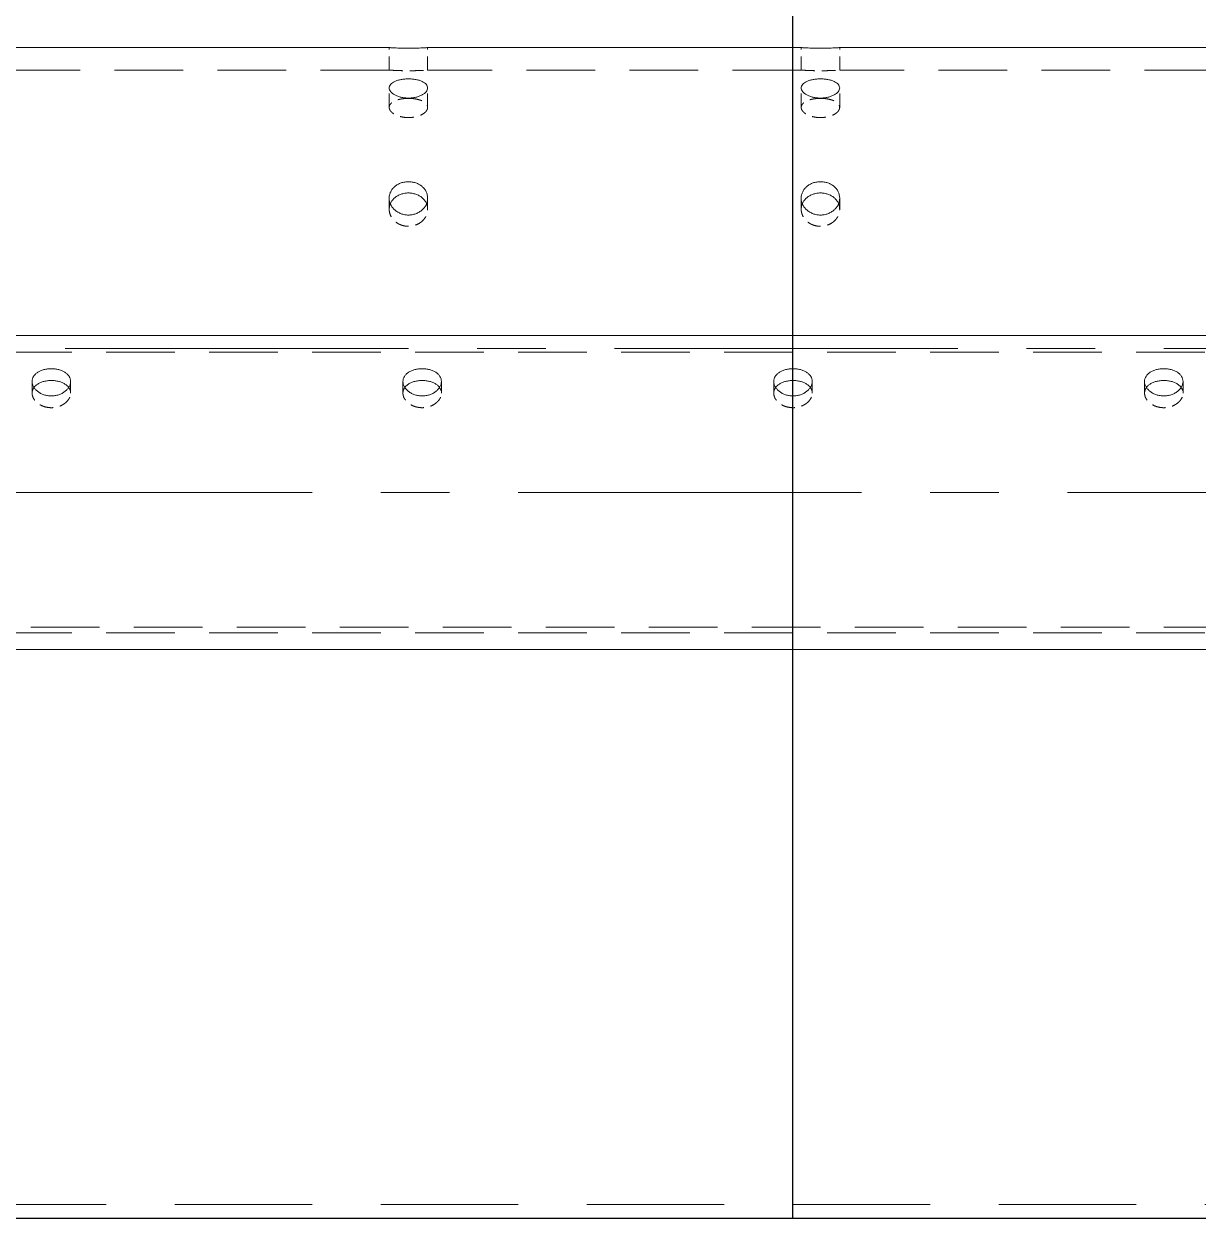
# Model space of a CAD drawing. Header units: millimetres. Extents: x -46397 to 283259, y -8690 to 23983.
# Drawn here: x 120501.6 to 120929.1, y 2978.6 to 3413.3 of the extents above; entities that cross this region are included whole.
import ezdxf

# ---------------------------------------------------------------- set-up
doc = ezdxf.new("R2010")
doc.units = ezdxf.units.MM
for name, pattern in [('CENTER', [2, 1.25, -0.25, 0.25, -0.25]), ('HIDDEN', [0.375, 0.25, -0.125]), ('HIDDENX2', [0.75, 0.5, -0.25])]:
    doc.linetypes.add(name, pattern=pattern)
for name, color, linetype, lineweight in [('CHUAN NET KHUAT', 4, 'HIDDEN', 0), ('DUONGCHINH', 7, 'Continuous', 25), ('DUONGTAM', 1, 'CENTER', 0), ('Standard', 7, 'Continuous', 0)]:
    doc.layers.add(name, color=color, linetype=linetype, lineweight=lineweight)
doc.layers.add('flashshoot', color=7, linetype='Continuous')

# ---------------------------------------------------------------- blocks, each defined once
blk = doc.blocks.new('A$C49aca623')
at = {"color": 2, "linetype": 'Continuous', "lineweight": 0, "ltscale": 10, "extrusion": (2.28848e-17, 1, 0)}
for p, q in [((-1647, -563.9), (-1783, -563.9)), ((-1497, -563.9), (-1633, -563.9)), ((-1347, -563.9), (-1483, -563.9)), ((1960, -783), (-2832, -783))]:
    blk.add_line(p, q, dxfattribs=at)
at = {"color": 1, "linetype": 'HIDDENX2', "lineweight": 0, "ltscale": 10, "extrusion": (2.28848e-17, 1, 0)}
for p, q in [((-1647, -572.08), (-1647, -563.9)), ((-1633, -572.08), (-1633, -563.9)), ((-1497, -572.08), (-1497, -563.9)), ((-1483, -572.08), (-1483, -563.9)), ((-1647, -585.66), (-1647, -578.58)), ((-1633, -585.66), (-1633, -578.58)), ((-1497, -585.66), (-1497, -578.58)), ((-1483, -585.66), (-1483, -578.58)), ((-1647, -622.77), (-1647, -618.68)), ((-1633, -622.77), (-1633, -618.68)), ((-1497, -622.77), (-1497, -618.68)), ((-1483, -622.77), (-1483, -618.68))]:
    blk.add_line(p, q, dxfattribs=at)
at = {"color": 1, "linetype": 'HIDDENX2', "lineweight": 0, "ltscale": 50, "extrusion": (2.28848e-17, 1, 0)}
for p, q in [((-1647, -572.08), (-1783, -572.08)), ((-1497, -572.08), (-1633, -572.08)), ((-1347, -572.08), (-1483, -572.08)), ((1960, -774.82), (-2832, -774.82))]:
    blk.add_line(p, q, dxfattribs=at)
at = {"color": 2, "linetype": 'Continuous', "lineweight": 0, "ltscale": 10}
for points, knots in [([(-1633, -563.9), (-1633, -563.9), (-1633.04, -563.9), (-1633.22, -563.91), (-1633.35, -563.92), (-1633.71, -563.94), (-1633.93, -563.96), (-1634.45, -563.98), (-1634.74, -564), (-1635.36, -564.03), (-1635.71, -564.04), (-1636.48, -564.07), (-1636.89, -564.08), (-1637.75, -564.1), (-1638.2, -564.11), (-1639.11, -564.12), (-1639.56, -564.12), (-1640.44, -564.12), (-1640.89, -564.12), (-1641.8, -564.11), (-1642.25, -564.1), (-1643.11, -564.08), (-1643.52, -564.07), (-1644.29, -564.04), (-1644.64, -564.03), (-1645.26, -564), (-1645.55, -563.98), (-1646.07, -563.96), (-1646.29, -563.94), (-1646.65, -563.92), (-1646.78, -563.91), (-1646.96, -563.9), (-1647, -563.9), (-1647, -563.9)], [10.550311, 10.550311, 10.550311, 10.550311, 11.869099, 11.869099, 13.187888, 13.187888, 14.506676, 14.506676, 15.825465, 15.825465, 17.144254, 17.144254, 18.463043, 18.463043, 19.781833, 19.781833, 21.100622, 21.100622, 22.419411, 22.419411, 23.7382, 23.7382, 25.05699, 25.05699, 26.375779, 26.375779, 27.694567, 27.694567, 29.013356, 29.013356, 30.332144, 30.332144, 31.650933, 31.650933, 31.650933, 31.650933]), ([(-1483, -563.9), (-1483, -563.9), (-1483.04, -563.9), (-1483.22, -563.91), (-1483.35, -563.92), (-1483.71, -563.94), (-1483.93, -563.96), (-1484.45, -563.98), (-1484.74, -564), (-1485.36, -564.03), (-1485.71, -564.04), (-1486.48, -564.07), (-1486.89, -564.08), (-1487.75, -564.1), (-1488.2, -564.11), (-1489.11, -564.12), (-1489.56, -564.12), (-1490.44, -564.12), (-1490.89, -564.12), (-1491.8, -564.11), (-1492.25, -564.1), (-1493.11, -564.08), (-1493.52, -564.07), (-1494.29, -564.04), (-1494.64, -564.03), (-1495.26, -564), (-1495.55, -563.98), (-1496.07, -563.96), (-1496.29, -563.94), (-1496.65, -563.92), (-1496.78, -563.91), (-1496.96, -563.9), (-1497, -563.9), (-1497, -563.9)], [10.550311, 10.550311, 10.550311, 10.550311, 11.869099, 11.869099, 13.187888, 13.187888, 14.506676, 14.506676, 15.825465, 15.825465, 17.144254, 17.144254, 18.463043, 18.463043, 19.781833, 19.781833, 21.100622, 21.100622, 22.419411, 22.419411, 23.7382, 23.7382, 25.05699, 25.05699, 26.375779, 26.375779, 27.694567, 27.694567, 29.013356, 29.013356, 30.332144, 30.332144, 31.650933, 31.650933, 31.650933, 31.650933]), ([(-1640, -575.27), (-1639.56, -575.27), (-1639.11, -575.29), (-1638.2, -575.37), (-1637.75, -575.43), (-1636.89, -575.59), (-1636.48, -575.69), (-1635.71, -575.92), (-1635.36, -576.06), (-1634.74, -576.34), (-1634.45, -576.51), (-1633.93, -576.86), (-1633.71, -577.06), (-1633.35, -577.47), (-1633.22, -577.69), (-1633.04, -578.13), (-1633, -578.36), (-1633, -578.8), (-1633.04, -579.03), (-1633.22, -579.49), (-1633.35, -579.72), (-1633.71, -580.17), (-1633.93, -580.39), (-1634.45, -580.79), (-1634.74, -580.98), (-1635.36, -581.32), (-1635.71, -581.47), (-1636.48, -581.76), (-1636.89, -581.88), (-1637.75, -582.07), (-1638.2, -582.15), (-1639.11, -582.25), (-1639.56, -582.27), (-1640.44, -582.27), (-1640.89, -582.25), (-1641.8, -582.15), (-1642.25, -582.07), (-1643.11, -581.88), (-1643.52, -581.76), (-1644.29, -581.47), (-1644.64, -581.32), (-1645.26, -580.98), (-1645.55, -580.79), (-1646.07, -580.39), (-1646.29, -580.17), (-1646.65, -579.72), (-1646.78, -579.49), (-1646.96, -579.03), (-1647, -578.8), (-1647, -578.36), (-1646.96, -578.13), (-1646.78, -577.69), (-1646.65, -577.47), (-1646.29, -577.06), (-1646.07, -576.86), (-1645.55, -576.51), (-1645.26, -576.34), (-1644.64, -576.06), (-1644.29, -575.92), (-1643.52, -575.69), (-1643.11, -575.59), (-1642.25, -575.43), (-1641.8, -575.37), (-1640.89, -575.29), (-1640.44, -575.27), (-1640, -575.27)], [0, 0, 0, 0, 1.318789, 1.318789, 2.637578, 2.637578, 3.956368, 3.956368, 5.275157, 5.275157, 6.593945, 6.593945, 7.912734, 7.912734, 9.231522, 9.231522, 10.550311, 10.550311, 11.869099, 11.869099, 13.187888, 13.187888, 14.506676, 14.506676, 15.825465, 15.825465, 17.144254, 17.144254, 18.463043, 18.463043, 19.781833, 19.781833, 21.100622, 21.100622, 22.419411, 22.419411, 23.7382, 23.7382, 25.05699, 25.05699, 26.375779, 26.375779, 27.694567, 27.694567, 29.013356, 29.013356, 30.332144, 30.332144, 31.650933, 31.650933, 32.969721, 32.969721, 34.28851, 34.28851, 35.607298, 35.607298, 36.926087, 36.926087, 38.244876, 38.244876, 39.563665, 39.563665, 40.882454, 40.882454, 42.201244, 42.201244, 42.201244, 42.201244]), ([(-1490, -575.27), (-1489.56, -575.27), (-1489.11, -575.29), (-1488.2, -575.37), (-1487.75, -575.43), (-1486.89, -575.59), (-1486.48, -575.69), (-1485.71, -575.92), (-1485.36, -576.06), (-1484.74, -576.34), (-1484.45, -576.51), (-1483.93, -576.86), (-1483.71, -577.06), (-1483.35, -577.47), (-1483.22, -577.69), (-1483.04, -578.13), (-1483, -578.36), (-1483, -578.8), (-1483.04, -579.03), (-1483.22, -579.49), (-1483.35, -579.72), (-1483.71, -580.17), (-1483.93, -580.39), (-1484.45, -580.79), (-1484.74, -580.98), (-1485.36, -581.32), (-1485.71, -581.47), (-1486.48, -581.76), (-1486.89, -581.88), (-1487.75, -582.07), (-1488.2, -582.15), (-1489.11, -582.25), (-1489.56, -582.27), (-1490.44, -582.27), (-1490.89, -582.25), (-1491.8, -582.15), (-1492.25, -582.07), (-1493.11, -581.88), (-1493.52, -581.76), (-1494.29, -581.47), (-1494.64, -581.32), (-1495.26, -580.98), (-1495.55, -580.79), (-1496.07, -580.39), (-1496.29, -580.17), (-1496.65, -579.72), (-1496.78, -579.49), (-1496.96, -579.03), (-1497, -578.8), (-1497, -578.36), (-1496.96, -578.13), (-1496.78, -577.69), (-1496.65, -577.47), (-1496.29, -577.06), (-1496.07, -576.86), (-1495.55, -576.51), (-1495.26, -576.34), (-1494.64, -576.06), (-1494.29, -575.92), (-1493.52, -575.69), (-1493.11, -575.59), (-1492.25, -575.43), (-1491.8, -575.37), (-1490.89, -575.29), (-1490.44, -575.27), (-1490, -575.27)], [0, 0, 0, 0, 1.318789, 1.318789, 2.637578, 2.637578, 3.956368, 3.956368, 5.275157, 5.275157, 6.593945, 6.593945, 7.912734, 7.912734, 9.231522, 9.231522, 10.550311, 10.550311, 11.869099, 11.869099, 13.187888, 13.187888, 14.506676, 14.506676, 15.825465, 15.825465, 17.144254, 17.144254, 18.463043, 18.463043, 19.781833, 19.781833, 21.100622, 21.100622, 22.419411, 22.419411, 23.7382, 23.7382, 25.05699, 25.05699, 26.375779, 26.375779, 27.694567, 27.694567, 29.013356, 29.013356, 30.332144, 30.332144, 31.650933, 31.650933, 32.969721, 32.969721, 34.28851, 34.28851, 35.607298, 35.607298, 36.926087, 36.926087, 38.244876, 38.244876, 39.563665, 39.563665, 40.882454, 40.882454, 42.201244, 42.201244, 42.201244, 42.201244]), ([(-1640, -612.72), (-1639.56, -612.72), (-1639.11, -612.76), (-1638.2, -612.91), (-1637.75, -613.02), (-1636.89, -613.32), (-1636.48, -613.51), (-1635.71, -613.94), (-1635.36, -614.18), (-1634.74, -614.71), (-1634.45, -615), (-1633.93, -615.65), (-1633.71, -616), (-1633.35, -616.74), (-1633.22, -617.12), (-1633.04, -617.9), (-1633, -618.29), (-1633, -619.06), (-1633.04, -619.45), (-1633.22, -620.24), (-1633.35, -620.63), (-1633.71, -621.39), (-1633.93, -621.75), (-1634.45, -622.43), (-1634.74, -622.74), (-1635.36, -623.29), (-1635.71, -623.55), (-1636.48, -624.01), (-1636.89, -624.21), (-1637.75, -624.53), (-1638.2, -624.65), (-1639.11, -624.81), (-1639.56, -624.85), (-1640.44, -624.85), (-1640.89, -624.81), (-1641.8, -624.65), (-1642.25, -624.53), (-1643.11, -624.21), (-1643.52, -624.01), (-1644.29, -623.55), (-1644.64, -623.29), (-1645.26, -622.74), (-1645.55, -622.43), (-1646.07, -621.75), (-1646.29, -621.39), (-1646.65, -620.63), (-1646.78, -620.24), (-1646.96, -619.45), (-1647, -619.06), (-1647, -618.29), (-1646.96, -617.9), (-1646.78, -617.12), (-1646.65, -616.74), (-1646.29, -616), (-1646.07, -615.65), (-1645.55, -615), (-1645.26, -614.71), (-1644.64, -614.18), (-1644.29, -613.94), (-1643.52, -613.51), (-1643.11, -613.32), (-1642.25, -613.02), (-1641.8, -612.91), (-1640.89, -612.76), (-1640.44, -612.72), (-1640, -612.72)], [0, 0, 0, 0, 1.318789, 1.318789, 2.637578, 2.637578, 3.956368, 3.956368, 5.275157, 5.275157, 6.593945, 6.593945, 7.912734, 7.912734, 9.231522, 9.231522, 10.550311, 10.550311, 11.869099, 11.869099, 13.187888, 13.187888, 14.506676, 14.506676, 15.825465, 15.825465, 17.144254, 17.144254, 18.463043, 18.463043, 19.781833, 19.781833, 21.100622, 21.100622, 22.419411, 22.419411, 23.7382, 23.7382, 25.05699, 25.05699, 26.375779, 26.375779, 27.694567, 27.694567, 29.013356, 29.013356, 30.332144, 30.332144, 31.650933, 31.650933, 32.969721, 32.969721, 34.28851, 34.28851, 35.607298, 35.607298, 36.926087, 36.926087, 38.244876, 38.244876, 39.563665, 39.563665, 40.882454, 40.882454, 42.201244, 42.201244, 42.201244, 42.201244]), ([(-1490, -612.72), (-1489.56, -612.72), (-1489.11, -612.76), (-1488.2, -612.91), (-1487.75, -613.02), (-1486.89, -613.32), (-1486.48, -613.51), (-1485.71, -613.94), (-1485.36, -614.18), (-1484.74, -614.71), (-1484.45, -615), (-1483.93, -615.65), (-1483.71, -616), (-1483.35, -616.74), (-1483.22, -617.12), (-1483.04, -617.9), (-1483, -618.29), (-1483, -619.06), (-1483.04, -619.45), (-1483.22, -620.24), (-1483.35, -620.63), (-1483.71, -621.39), (-1483.93, -621.75), (-1484.45, -622.43), (-1484.74, -622.74), (-1485.36, -623.29), (-1485.71, -623.55), (-1486.48, -624.01), (-1486.89, -624.21), (-1487.75, -624.53), (-1488.2, -624.65), (-1489.11, -624.81), (-1489.56, -624.85), (-1490.44, -624.85), (-1490.89, -624.81), (-1491.8, -624.65), (-1492.25, -624.53), (-1493.11, -624.21), (-1493.52, -624.01), (-1494.29, -623.55), (-1494.64, -623.29), (-1495.26, -622.74), (-1495.55, -622.43), (-1496.07, -621.75), (-1496.29, -621.39), (-1496.65, -620.63), (-1496.78, -620.24), (-1496.96, -619.45), (-1497, -619.06), (-1497, -618.29), (-1496.96, -617.9), (-1496.78, -617.12), (-1496.65, -616.74), (-1496.29, -616), (-1496.07, -615.65), (-1495.55, -615), (-1495.26, -614.71), (-1494.64, -614.18), (-1494.29, -613.94), (-1493.52, -613.51), (-1493.11, -613.32), (-1492.25, -613.02), (-1491.8, -612.91), (-1490.89, -612.76), (-1490.44, -612.72), (-1490, -612.72)], [0, 0, 0, 0, 1.318789, 1.318789, 2.637578, 2.637578, 3.956368, 3.956368, 5.275157, 5.275157, 6.593945, 6.593945, 7.912734, 7.912734, 9.231522, 9.231522, 10.550311, 10.550311, 11.869099, 11.869099, 13.187888, 13.187888, 14.506676, 14.506676, 15.825465, 15.825465, 17.144254, 17.144254, 18.463043, 18.463043, 19.781833, 19.781833, 21.100622, 21.100622, 22.419411, 22.419411, 23.7382, 23.7382, 25.05699, 25.05699, 26.375779, 26.375779, 27.694567, 27.694567, 29.013356, 29.013356, 30.332144, 30.332144, 31.650933, 31.650933, 32.969721, 32.969721, 34.28851, 34.28851, 35.607298, 35.607298, 36.926087, 36.926087, 38.244876, 38.244876, 39.563665, 39.563665, 40.882454, 40.882454, 42.201244, 42.201244, 42.201244, 42.201244]), ([(-1640, -616.82), (-1640.44, -616.82), (-1640.89, -616.86), (-1641.8, -617.01), (-1642.25, -617.12), (-1643.11, -617.42), (-1643.52, -617.6), (-1644.29, -618.03), (-1644.64, -618.28), (-1645.26, -618.8), (-1645.55, -619.1), (-1646.07, -619.74), (-1646.29, -620.09), (-1646.51, -620.55), (-1646.55, -620.64), (-1646.59, -620.73)], [0, 0, 0, 0, 1.318854, 1.318854, 2.637708, 2.637708, 3.956563, 3.956563, 5.275417, 5.275417, 6.59427, 6.59427, 7.913123, 7.913123, 8.233495, 8.233495, 8.233495, 8.233495]), ([(-1633.41, -620.73), (-1633.45, -620.64), (-1633.49, -620.55), (-1633.71, -620.09), (-1633.93, -619.74), (-1634.45, -619.1), (-1634.74, -618.8), (-1635.36, -618.28), (-1635.71, -618.03), (-1636.48, -617.6), (-1636.89, -617.42), (-1637.75, -617.12), (-1638.2, -617.01), (-1639.11, -616.86), (-1639.56, -616.82), (-1640, -616.82)], [33.969824, 33.969824, 33.969824, 33.969824, 34.290196, 34.290196, 35.609049, 35.609049, 36.927902, 36.927902, 38.246757, 38.246757, 39.565611, 39.565611, 40.884465, 40.884465, 42.203319, 42.203319, 42.203319, 42.203319]), ([(-1490, -616.82), (-1490.44, -616.82), (-1490.89, -616.86), (-1491.8, -617.01), (-1492.25, -617.12), (-1493.11, -617.42), (-1493.52, -617.6), (-1494.29, -618.03), (-1494.64, -618.28), (-1495.26, -618.8), (-1495.55, -619.1), (-1496.07, -619.74), (-1496.29, -620.09), (-1496.51, -620.55), (-1496.55, -620.64), (-1496.59, -620.73)], [0, 0, 0, 0, 1.318854, 1.318854, 2.637708, 2.637708, 3.956563, 3.956563, 5.275417, 5.275417, 6.59427, 6.59427, 7.913123, 7.913123, 8.233495, 8.233495, 8.233495, 8.233495]), ([(-1483.41, -620.73), (-1483.45, -620.64), (-1483.49, -620.55), (-1483.71, -620.09), (-1483.93, -619.74), (-1484.45, -619.1), (-1484.74, -618.8), (-1485.36, -618.28), (-1485.71, -618.03), (-1486.48, -617.6), (-1486.89, -617.42), (-1487.75, -617.12), (-1488.2, -617.01), (-1489.11, -616.86), (-1489.56, -616.82), (-1490, -616.82)], [33.969824, 33.969824, 33.969824, 33.969824, 34.290196, 34.290196, 35.609049, 35.609049, 36.927902, 36.927902, 38.246757, 38.246757, 39.565611, 39.565611, 40.884465, 40.884465, 42.203319, 42.203319, 42.203319, 42.203319])]:
    blk.add_open_spline(points, degree=3, knots=knots, dxfattribs=at)
at = {"color": 1, "linetype": 'HIDDENX2', "lineweight": 0, "ltscale": 10}
for points, knots in [([(-1647, -572.08), (-1647, -572.08), (-1646.96, -572.08), (-1646.78, -572.09), (-1646.65, -572.1), (-1646.29, -572.13), (-1646.07, -572.14), (-1645.55, -572.17), (-1645.26, -572.19), (-1644.64, -572.22), (-1644.29, -572.23), (-1643.52, -572.26), (-1643.11, -572.28), (-1642.25, -572.3), (-1641.8, -572.31), (-1640.89, -572.32), (-1640.44, -572.32), (-1639.56, -572.32), (-1639.11, -572.32), (-1638.2, -572.31), (-1637.75, -572.3), (-1636.89, -572.28), (-1636.48, -572.26), (-1635.71, -572.23), (-1635.36, -572.22), (-1634.74, -572.19), (-1634.45, -572.17), (-1633.93, -572.14), (-1633.71, -572.13), (-1633.35, -572.1), (-1633.22, -572.09), (-1633.04, -572.08), (-1633, -572.08), (-1633, -572.08)], [10.55083, 10.55083, 10.55083, 10.55083, 11.869683, 11.869683, 13.188536, 13.188536, 14.507389, 14.507389, 15.826243, 15.826243, 17.145097, 17.145097, 18.463951, 18.463951, 19.782805, 19.782805, 21.10166, 21.10166, 22.420514, 22.420514, 23.739368, 23.739368, 25.058222, 25.058222, 26.377077, 26.377077, 27.69593, 27.69593, 29.014783, 29.014783, 30.333636, 30.333636, 31.652489, 31.652489, 31.652489, 31.652489]), ([(-1497, -572.08), (-1497, -572.08), (-1496.96, -572.08), (-1496.78, -572.09), (-1496.65, -572.1), (-1496.29, -572.13), (-1496.07, -572.14), (-1495.55, -572.17), (-1495.26, -572.19), (-1494.64, -572.22), (-1494.29, -572.23), (-1493.52, -572.26), (-1493.11, -572.28), (-1492.25, -572.3), (-1491.8, -572.31), (-1490.89, -572.32), (-1490.44, -572.32), (-1489.56, -572.32), (-1489.11, -572.32), (-1488.2, -572.31), (-1487.75, -572.3), (-1486.89, -572.28), (-1486.48, -572.26), (-1485.71, -572.23), (-1485.36, -572.22), (-1484.74, -572.19), (-1484.45, -572.17), (-1483.93, -572.14), (-1483.71, -572.13), (-1483.35, -572.1), (-1483.22, -572.09), (-1483.04, -572.08), (-1483, -572.08), (-1483, -572.08)], [10.55083, 10.55083, 10.55083, 10.55083, 11.869683, 11.869683, 13.188536, 13.188536, 14.507389, 14.507389, 15.826243, 15.826243, 17.145097, 17.145097, 18.463951, 18.463951, 19.782805, 19.782805, 21.10166, 21.10166, 22.420514, 22.420514, 23.739368, 23.739368, 25.058222, 25.058222, 26.377077, 26.377077, 27.69593, 27.69593, 29.014783, 29.014783, 30.333636, 30.333636, 31.652489, 31.652489, 31.652489, 31.652489]), ([(-1640, -582.37), (-1640.44, -582.37), (-1640.89, -582.39), (-1641.8, -582.47), (-1642.25, -582.53), (-1643.11, -582.69), (-1643.52, -582.79), (-1644.29, -583.02), (-1644.64, -583.15), (-1645.26, -583.43), (-1645.55, -583.59), (-1646.07, -583.95), (-1646.29, -584.15), (-1646.65, -584.56), (-1646.78, -584.77), (-1646.96, -585.22), (-1647, -585.44), (-1647, -585.88), (-1646.96, -586.11), (-1646.78, -586.57), (-1646.65, -586.81), (-1646.29, -587.26), (-1646.07, -587.48), (-1645.55, -587.88), (-1645.26, -588.07), (-1644.64, -588.41), (-1644.29, -588.57), (-1643.52, -588.85), (-1643.11, -588.97), (-1642.25, -589.17), (-1641.8, -589.25), (-1640.89, -589.35), (-1640.44, -589.37), (-1639.56, -589.37), (-1639.11, -589.35), (-1638.2, -589.25), (-1637.75, -589.17), (-1636.89, -588.97), (-1636.48, -588.85), (-1635.71, -588.57), (-1635.36, -588.41), (-1634.74, -588.07), (-1634.45, -587.88), (-1633.93, -587.48), (-1633.71, -587.26), (-1633.35, -586.81), (-1633.22, -586.57), (-1633.04, -586.11), (-1633, -585.88), (-1633, -585.44), (-1633.04, -585.22), (-1633.22, -584.77), (-1633.35, -584.56), (-1633.71, -584.15), (-1633.93, -583.95), (-1634.45, -583.59), (-1634.74, -583.43), (-1635.36, -583.15), (-1635.71, -583.02), (-1636.48, -582.79), (-1636.89, -582.69), (-1637.75, -582.53), (-1638.2, -582.47), (-1639.11, -582.39), (-1639.56, -582.37), (-1640, -582.37)], [0, 0, 0, 0, 1.318854, 1.318854, 2.637708, 2.637708, 3.956563, 3.956563, 5.275417, 5.275417, 6.59427, 6.59427, 7.913123, 7.913123, 9.231977, 9.231977, 10.55083, 10.55083, 11.869683, 11.869683, 13.188536, 13.188536, 14.507389, 14.507389, 15.826243, 15.826243, 17.145097, 17.145097, 18.463951, 18.463951, 19.782805, 19.782805, 21.10166, 21.10166, 22.420514, 22.420514, 23.739368, 23.739368, 25.058222, 25.058222, 26.377077, 26.377077, 27.69593, 27.69593, 29.014783, 29.014783, 30.333636, 30.333636, 31.652489, 31.652489, 32.971343, 32.971343, 34.290196, 34.290196, 35.609049, 35.609049, 36.927902, 36.927902, 38.246757, 38.246757, 39.565611, 39.565611, 40.884465, 40.884465, 42.203319, 42.203319, 42.203319, 42.203319]), ([(-1490, -582.37), (-1490.44, -582.37), (-1490.89, -582.39), (-1491.8, -582.47), (-1492.25, -582.53), (-1493.11, -582.69), (-1493.52, -582.79), (-1494.29, -583.02), (-1494.64, -583.15), (-1495.26, -583.43), (-1495.55, -583.59), (-1496.07, -583.95), (-1496.29, -584.15), (-1496.65, -584.56), (-1496.78, -584.77), (-1496.96, -585.22), (-1497, -585.44), (-1497, -585.88), (-1496.96, -586.11), (-1496.78, -586.57), (-1496.65, -586.81), (-1496.29, -587.26), (-1496.07, -587.48), (-1495.55, -587.88), (-1495.26, -588.07), (-1494.64, -588.41), (-1494.29, -588.57), (-1493.52, -588.85), (-1493.11, -588.97), (-1492.25, -589.17), (-1491.8, -589.25), (-1490.89, -589.35), (-1490.44, -589.37), (-1489.56, -589.37), (-1489.11, -589.35), (-1488.2, -589.25), (-1487.75, -589.17), (-1486.89, -588.97), (-1486.48, -588.85), (-1485.71, -588.57), (-1485.36, -588.41), (-1484.74, -588.07), (-1484.45, -587.88), (-1483.93, -587.48), (-1483.71, -587.26), (-1483.35, -586.81), (-1483.22, -586.57), (-1483.04, -586.11), (-1483, -585.88), (-1483, -585.44), (-1483.04, -585.22), (-1483.22, -584.77), (-1483.35, -584.56), (-1483.71, -584.15), (-1483.93, -583.95), (-1484.45, -583.59), (-1484.74, -583.43), (-1485.36, -583.15), (-1485.71, -583.02), (-1486.48, -582.79), (-1486.89, -582.69), (-1487.75, -582.53), (-1488.2, -582.47), (-1489.11, -582.39), (-1489.56, -582.37), (-1490, -582.37)], [0, 0, 0, 0, 1.318854, 1.318854, 2.637708, 2.637708, 3.956563, 3.956563, 5.275417, 5.275417, 6.59427, 6.59427, 7.913123, 7.913123, 9.231977, 9.231977, 10.55083, 10.55083, 11.869683, 11.869683, 13.188536, 13.188536, 14.507389, 14.507389, 15.826243, 15.826243, 17.145097, 17.145097, 18.463951, 18.463951, 19.782805, 19.782805, 21.10166, 21.10166, 22.420514, 22.420514, 23.739368, 23.739368, 25.058222, 25.058222, 26.377077, 26.377077, 27.69593, 27.69593, 29.014783, 29.014783, 30.333636, 30.333636, 31.652489, 31.652489, 32.971343, 32.971343, 34.290196, 34.290196, 35.609049, 35.609049, 36.927902, 36.927902, 38.246757, 38.246757, 39.565611, 39.565611, 40.884465, 40.884465, 42.203319, 42.203319, 42.203319, 42.203319]), ([(-1646.59, -620.73), (-1646.71, -621.02), (-1646.8, -621.31), (-1646.96, -621.99), (-1647, -622.38), (-1647, -623.15), (-1646.96, -623.54), (-1646.78, -624.33), (-1646.65, -624.72), (-1646.29, -625.48), (-1646.07, -625.85), (-1645.55, -626.52), (-1645.26, -626.84), (-1644.64, -627.39), (-1644.29, -627.65), (-1643.52, -628.11), (-1643.11, -628.31), (-1642.25, -628.63), (-1641.8, -628.75), (-1640.89, -628.91), (-1640.44, -628.95), (-1639.56, -628.95), (-1639.11, -628.91), (-1638.2, -628.75), (-1637.75, -628.63), (-1636.89, -628.31), (-1636.48, -628.11), (-1635.71, -627.65), (-1635.36, -627.39), (-1634.74, -626.84), (-1634.45, -626.52), (-1633.93, -625.85), (-1633.71, -625.48), (-1633.35, -624.72), (-1633.22, -624.33), (-1633.04, -623.54), (-1633, -623.15), (-1633, -622.38), (-1633.04, -621.99), (-1633.2, -621.31), (-1633.29, -621.02), (-1633.41, -620.73)], [8.233495, 8.233495, 8.233495, 8.233495, 9.231977, 9.231977, 10.55083, 10.55083, 11.869683, 11.869683, 13.188536, 13.188536, 14.507389, 14.507389, 15.826243, 15.826243, 17.145097, 17.145097, 18.463951, 18.463951, 19.782805, 19.782805, 21.10166, 21.10166, 22.420514, 22.420514, 23.739368, 23.739368, 25.058222, 25.058222, 26.377077, 26.377077, 27.69593, 27.69593, 29.014783, 29.014783, 30.333636, 30.333636, 31.652489, 31.652489, 32.971343, 32.971343, 33.969824, 33.969824, 33.969824, 33.969824]), ([(-1496.59, -620.73), (-1496.71, -621.02), (-1496.8, -621.31), (-1496.96, -621.99), (-1497, -622.38), (-1497, -623.15), (-1496.96, -623.54), (-1496.78, -624.33), (-1496.65, -624.72), (-1496.29, -625.48), (-1496.07, -625.85), (-1495.55, -626.52), (-1495.26, -626.84), (-1494.64, -627.39), (-1494.29, -627.65), (-1493.52, -628.11), (-1493.11, -628.31), (-1492.25, -628.63), (-1491.8, -628.75), (-1490.89, -628.91), (-1490.44, -628.95), (-1489.56, -628.95), (-1489.11, -628.91), (-1488.2, -628.75), (-1487.75, -628.63), (-1486.89, -628.31), (-1486.48, -628.11), (-1485.71, -627.65), (-1485.36, -627.39), (-1484.74, -626.84), (-1484.45, -626.52), (-1483.93, -625.85), (-1483.71, -625.48), (-1483.35, -624.72), (-1483.22, -624.33), (-1483.04, -623.54), (-1483, -623.15), (-1483, -622.38), (-1483.04, -621.99), (-1483.2, -621.31), (-1483.29, -621.02), (-1483.41, -620.73)], [8.233495, 8.233495, 8.233495, 8.233495, 9.231977, 9.231977, 10.55083, 10.55083, 11.869683, 11.869683, 13.188536, 13.188536, 14.507389, 14.507389, 15.826243, 15.826243, 17.145097, 17.145097, 18.463951, 18.463951, 19.782805, 19.782805, 21.10166, 21.10166, 22.420514, 22.420514, 23.739368, 23.739368, 25.058222, 25.058222, 26.377077, 26.377077, 27.69593, 27.69593, 29.014783, 29.014783, 30.333636, 30.333636, 31.652489, 31.652489, 32.971343, 32.971343, 33.969824, 33.969824, 33.969824, 33.969824])]:
    blk.add_open_spline(points, degree=3, knots=knots, dxfattribs=at)
at = {"layer": 'DUONGTAM', "ltscale": 100, "extrusion": (2.28848e-17, 1, 0)}
blk.add_line((1960, -673.45), (-3000, -673.45), dxfattribs=at)
blk = doc.blocks.new('A$C46e65358')
at = {"color": 150, "linetype": 'Continuous', "lineweight": 0, "ltscale": 10, "extrusion": (2.28848e-17, 1, 0)}
for p, q in [((1125, -668.7), (-3000, -668.7)), ((1125, -783), (-2842, -783))]:
    blk.add_line(p, q, dxfattribs=at)
at = {"color": 1, "linetype": 'HIDDENX2', "lineweight": 0, "ltscale": 50, "extrusion": (2.28848e-17, 1, 0)}
for p, q in [((1125, -674.72), (-3000, -674.72)), ((1125, -776.98), (-2842, -776.98))]:
    blk.add_line(p, q, dxfattribs=at)
at = {"color": 1, "linetype": 'HIDDENX2', "lineweight": 0, "ltscale": 10, "extrusion": (2.28848e-17, 1, 0)}
for p, q in [((-1777, -689.7), (-1777, -685.44)), ((-1763, -689.7), (-1763, -685.44)), ((-1642, -689.7), (-1642, -685.44)), ((-1628, -689.7), (-1628, -685.44)), ((-1507, -689.7), (-1507, -685.44)), ((-1493, -689.7), (-1493, -685.44)), ((-1372, -689.7), (-1372, -685.44)), ((-1358, -689.7), (-1358, -685.44))]:
    blk.add_line(p, q, dxfattribs=at)
at = {"color": 150, "linetype": 'Continuous', "lineweight": 0, "ltscale": 10}
for points, knots in [([(-1770, -680.79), (-1769.56, -680.79), (-1769.11, -680.82), (-1768.2, -680.93), (-1767.75, -681.01), (-1766.89, -681.24), (-1766.48, -681.38), (-1765.71, -681.7), (-1765.36, -681.89), (-1764.74, -682.29), (-1764.45, -682.52), (-1763.93, -683.02), (-1763.71, -683.3), (-1763.35, -683.88), (-1763.22, -684.19), (-1763.04, -684.81), (-1763, -685.13), (-1763, -685.75), (-1763.04, -686.08), (-1763.22, -686.73), (-1763.35, -687.06), (-1763.71, -687.7), (-1763.93, -688.01), (-1764.45, -688.58), (-1764.74, -688.85), (-1765.36, -689.33), (-1765.71, -689.56), (-1766.48, -689.96), (-1766.89, -690.13), (-1767.75, -690.41), (-1768.2, -690.52), (-1769.11, -690.66), (-1769.56, -690.69), (-1770.44, -690.69), (-1770.89, -690.66), (-1771.8, -690.52), (-1772.25, -690.41), (-1773.11, -690.13), (-1773.52, -689.96), (-1774.29, -689.56), (-1774.64, -689.33), (-1775.26, -688.85), (-1775.55, -688.58), (-1776.07, -688.01), (-1776.29, -687.7), (-1776.65, -687.06), (-1776.78, -686.73), (-1776.96, -686.08), (-1777, -685.75), (-1777, -685.13), (-1776.96, -684.81), (-1776.78, -684.19), (-1776.65, -683.88), (-1776.29, -683.3), (-1776.07, -683.02), (-1775.55, -682.52), (-1775.26, -682.29), (-1774.64, -681.89), (-1774.29, -681.7), (-1773.52, -681.38), (-1773.11, -681.24), (-1772.25, -681.01), (-1771.8, -680.93), (-1770.89, -680.82), (-1770.44, -680.79), (-1770, -680.79)], [0, 0, 0, 0, 1.319832, 1.319832, 2.639664, 2.639664, 3.959497, 3.959497, 5.279329, 5.279329, 6.599151, 6.599151, 7.918973, 7.918973, 9.238795, 9.238795, 10.558617, 10.558617, 11.878439, 11.878439, 13.198261, 13.198261, 14.518084, 14.518084, 15.837906, 15.837906, 17.157738, 17.157738, 18.47757, 18.47757, 19.797402, 19.797402, 21.117235, 21.117235, 22.437067, 22.437067, 23.756899, 23.756899, 25.076731, 25.076731, 26.396564, 26.396564, 27.716386, 27.716386, 29.036208, 29.036208, 30.35603, 30.35603, 31.675852, 31.675852, 32.995674, 32.995674, 34.315496, 34.315496, 35.635318, 35.635318, 36.95514, 36.95514, 38.274973, 38.274973, 39.594805, 39.594805, 40.914637, 40.914637, 42.234469, 42.234469, 42.234469, 42.234469]), ([(-1635, -680.79), (-1634.56, -680.79), (-1634.11, -680.82), (-1633.2, -680.93), (-1632.75, -681.01), (-1631.89, -681.24), (-1631.48, -681.38), (-1630.71, -681.7), (-1630.36, -681.89), (-1629.74, -682.29), (-1629.45, -682.52), (-1628.93, -683.02), (-1628.71, -683.3), (-1628.35, -683.88), (-1628.22, -684.19), (-1628.04, -684.81), (-1628, -685.13), (-1628, -685.75), (-1628.04, -686.08), (-1628.22, -686.73), (-1628.35, -687.06), (-1628.71, -687.7), (-1628.93, -688.01), (-1629.45, -688.58), (-1629.74, -688.85), (-1630.36, -689.33), (-1630.71, -689.56), (-1631.48, -689.96), (-1631.89, -690.13), (-1632.75, -690.41), (-1633.2, -690.52), (-1634.11, -690.66), (-1634.56, -690.69), (-1635.44, -690.69), (-1635.89, -690.66), (-1636.8, -690.52), (-1637.25, -690.41), (-1638.11, -690.13), (-1638.52, -689.96), (-1639.29, -689.56), (-1639.64, -689.33), (-1640.26, -688.85), (-1640.55, -688.58), (-1641.07, -688.01), (-1641.29, -687.7), (-1641.65, -687.06), (-1641.78, -686.73), (-1641.96, -686.08), (-1642, -685.75), (-1642, -685.13), (-1641.96, -684.81), (-1641.78, -684.19), (-1641.65, -683.88), (-1641.29, -683.3), (-1641.07, -683.02), (-1640.55, -682.52), (-1640.26, -682.29), (-1639.64, -681.89), (-1639.29, -681.7), (-1638.52, -681.38), (-1638.11, -681.24), (-1637.25, -681.01), (-1636.8, -680.93), (-1635.89, -680.82), (-1635.44, -680.79), (-1635, -680.79)], [0, 0, 0, 0, 1.319832, 1.319832, 2.639664, 2.639664, 3.959497, 3.959497, 5.279329, 5.279329, 6.599151, 6.599151, 7.918973, 7.918973, 9.238795, 9.238795, 10.558617, 10.558617, 11.878439, 11.878439, 13.198261, 13.198261, 14.518084, 14.518084, 15.837906, 15.837906, 17.157738, 17.157738, 18.47757, 18.47757, 19.797402, 19.797402, 21.117235, 21.117235, 22.437067, 22.437067, 23.756899, 23.756899, 25.076731, 25.076731, 26.396564, 26.396564, 27.716386, 27.716386, 29.036208, 29.036208, 30.35603, 30.35603, 31.675852, 31.675852, 32.995674, 32.995674, 34.315496, 34.315496, 35.635318, 35.635318, 36.95514, 36.95514, 38.274973, 38.274973, 39.594805, 39.594805, 40.914637, 40.914637, 42.234469, 42.234469, 42.234469, 42.234469]), ([(-1500, -680.79), (-1499.56, -680.79), (-1499.11, -680.82), (-1498.2, -680.93), (-1497.75, -681.01), (-1496.89, -681.24), (-1496.48, -681.38), (-1495.71, -681.7), (-1495.36, -681.89), (-1494.74, -682.29), (-1494.45, -682.52), (-1493.93, -683.02), (-1493.71, -683.3), (-1493.35, -683.88), (-1493.22, -684.19), (-1493.04, -684.81), (-1493, -685.13), (-1493, -685.75), (-1493.04, -686.08), (-1493.22, -686.73), (-1493.35, -687.06), (-1493.71, -687.7), (-1493.93, -688.01), (-1494.45, -688.58), (-1494.74, -688.85), (-1495.36, -689.33), (-1495.71, -689.56), (-1496.48, -689.96), (-1496.89, -690.13), (-1497.75, -690.41), (-1498.2, -690.52), (-1499.11, -690.66), (-1499.56, -690.69), (-1500.44, -690.69), (-1500.89, -690.66), (-1501.8, -690.52), (-1502.25, -690.41), (-1503.11, -690.13), (-1503.52, -689.96), (-1504.29, -689.56), (-1504.64, -689.33), (-1505.26, -688.85), (-1505.55, -688.58), (-1506.07, -688.01), (-1506.29, -687.7), (-1506.65, -687.06), (-1506.78, -686.73), (-1506.96, -686.08), (-1507, -685.75), (-1507, -685.13), (-1506.96, -684.81), (-1506.78, -684.19), (-1506.65, -683.88), (-1506.29, -683.3), (-1506.07, -683.02), (-1505.55, -682.52), (-1505.26, -682.29), (-1504.64, -681.89), (-1504.29, -681.7), (-1503.52, -681.38), (-1503.11, -681.24), (-1502.25, -681.01), (-1501.8, -680.93), (-1500.89, -680.82), (-1500.44, -680.79), (-1500, -680.79)], [0, 0, 0, 0, 1.319832, 1.319832, 2.639664, 2.639664, 3.959497, 3.959497, 5.279329, 5.279329, 6.599151, 6.599151, 7.918973, 7.918973, 9.238795, 9.238795, 10.558617, 10.558617, 11.878439, 11.878439, 13.198261, 13.198261, 14.518084, 14.518084, 15.837906, 15.837906, 17.157738, 17.157738, 18.47757, 18.47757, 19.797402, 19.797402, 21.117235, 21.117235, 22.437067, 22.437067, 23.756899, 23.756899, 25.076731, 25.076731, 26.396564, 26.396564, 27.716386, 27.716386, 29.036208, 29.036208, 30.35603, 30.35603, 31.675852, 31.675852, 32.995674, 32.995674, 34.315496, 34.315496, 35.635318, 35.635318, 36.95514, 36.95514, 38.274973, 38.274973, 39.594805, 39.594805, 40.914637, 40.914637, 42.234469, 42.234469, 42.234469, 42.234469]), ([(-1365, -680.79), (-1364.56, -680.79), (-1364.11, -680.82), (-1363.2, -680.93), (-1362.75, -681.01), (-1361.89, -681.24), (-1361.48, -681.38), (-1360.71, -681.7), (-1360.36, -681.89), (-1359.74, -682.29), (-1359.45, -682.52), (-1358.93, -683.02), (-1358.71, -683.3), (-1358.35, -683.88), (-1358.22, -684.19), (-1358.04, -684.81), (-1358, -685.13), (-1358, -685.75), (-1358.04, -686.08), (-1358.22, -686.73), (-1358.35, -687.06), (-1358.71, -687.7), (-1358.93, -688.01), (-1359.45, -688.58), (-1359.74, -688.85), (-1360.36, -689.33), (-1360.71, -689.56), (-1361.48, -689.96), (-1361.89, -690.13), (-1362.75, -690.41), (-1363.2, -690.52), (-1364.11, -690.66), (-1364.56, -690.69), (-1365.44, -690.69), (-1365.89, -690.66), (-1366.8, -690.52), (-1367.25, -690.41), (-1368.11, -690.13), (-1368.52, -689.96), (-1369.29, -689.56), (-1369.64, -689.33), (-1370.26, -688.85), (-1370.55, -688.58), (-1371.07, -688.01), (-1371.29, -687.7), (-1371.65, -687.06), (-1371.78, -686.73), (-1371.96, -686.08), (-1372, -685.75), (-1372, -685.13), (-1371.96, -684.81), (-1371.78, -684.19), (-1371.65, -683.88), (-1371.29, -683.3), (-1371.07, -683.02), (-1370.55, -682.52), (-1370.26, -682.29), (-1369.64, -681.89), (-1369.29, -681.7), (-1368.52, -681.38), (-1368.11, -681.24), (-1367.25, -681.01), (-1366.8, -680.93), (-1365.89, -680.82), (-1365.44, -680.79), (-1365, -680.79)], [0, 0, 0, 0, 1.319832, 1.319832, 2.639664, 2.639664, 3.959497, 3.959497, 5.279329, 5.279329, 6.599151, 6.599151, 7.918973, 7.918973, 9.238795, 9.238795, 10.558617, 10.558617, 11.878439, 11.878439, 13.198261, 13.198261, 14.518084, 14.518084, 15.837906, 15.837906, 17.157738, 17.157738, 18.47757, 18.47757, 19.797402, 19.797402, 21.117235, 21.117235, 22.437067, 22.437067, 23.756899, 23.756899, 25.076731, 25.076731, 26.396564, 26.396564, 27.716386, 27.716386, 29.036208, 29.036208, 30.35603, 30.35603, 31.675852, 31.675852, 32.995674, 32.995674, 34.315496, 34.315496, 35.635318, 35.635318, 36.95514, 36.95514, 38.274973, 38.274973, 39.594805, 39.594805, 40.914637, 40.914637, 42.234469, 42.234469, 42.234469, 42.234469]), ([(-1770, -685.09), (-1770.44, -685.09), (-1770.89, -685.11), (-1771.8, -685.22), (-1772.25, -685.3), (-1773.11, -685.52), (-1773.52, -685.66), (-1774.29, -685.98), (-1774.64, -686.17), (-1775.26, -686.56), (-1775.55, -686.79), (-1776, -687.22), (-1776.17, -687.42), (-1776.32, -687.63)], [0, 0, 0, 0, 1.320193, 1.320193, 2.640387, 2.640387, 3.96058, 3.96058, 5.280773, 5.280773, 6.600951, 6.600951, 7.575934, 7.575934, 7.575934, 7.575934]), ([(-1763.68, -687.63), (-1763.83, -687.42), (-1764, -687.22), (-1764.45, -686.79), (-1764.74, -686.56), (-1765.36, -686.17), (-1765.71, -685.98), (-1766.48, -685.66), (-1766.89, -685.52), (-1767.75, -685.3), (-1768.2, -685.22), (-1769.11, -685.11), (-1769.56, -685.09), (-1770, -685.09)], [34.669998, 34.669998, 34.669998, 34.669998, 35.644982, 35.644982, 36.965159, 36.965159, 38.285352, 38.285352, 39.605546, 39.605546, 40.925739, 40.925739, 42.245932, 42.245932, 42.245932, 42.245932]), ([(-1635, -685.09), (-1635.44, -685.09), (-1635.89, -685.11), (-1636.8, -685.22), (-1637.25, -685.3), (-1638.11, -685.52), (-1638.52, -685.66), (-1639.29, -685.98), (-1639.64, -686.17), (-1640.26, -686.56), (-1640.55, -686.79), (-1641, -687.22), (-1641.17, -687.42), (-1641.32, -687.63)], [0, 0, 0, 0, 1.320193, 1.320193, 2.640387, 2.640387, 3.96058, 3.96058, 5.280773, 5.280773, 6.600951, 6.600951, 7.575934, 7.575934, 7.575934, 7.575934]), ([(-1628.68, -687.63), (-1628.83, -687.42), (-1629, -687.22), (-1629.45, -686.79), (-1629.74, -686.56), (-1630.36, -686.17), (-1630.71, -685.98), (-1631.48, -685.66), (-1631.89, -685.52), (-1632.75, -685.3), (-1633.2, -685.22), (-1634.11, -685.11), (-1634.56, -685.09), (-1635, -685.09)], [34.669998, 34.669998, 34.669998, 34.669998, 35.644982, 35.644982, 36.965159, 36.965159, 38.285352, 38.285352, 39.605546, 39.605546, 40.925739, 40.925739, 42.245932, 42.245932, 42.245932, 42.245932]), ([(-1500, -685.09), (-1500.44, -685.09), (-1500.89, -685.11), (-1501.8, -685.22), (-1502.25, -685.3), (-1503.11, -685.52), (-1503.52, -685.66), (-1504.29, -685.98), (-1504.64, -686.17), (-1505.26, -686.56), (-1505.55, -686.79), (-1506, -687.22), (-1506.17, -687.42), (-1506.32, -687.63)], [0, 0, 0, 0, 1.320193, 1.320193, 2.640387, 2.640387, 3.96058, 3.96058, 5.280773, 5.280773, 6.600951, 6.600951, 7.575934, 7.575934, 7.575934, 7.575934]), ([(-1493.68, -687.63), (-1493.83, -687.42), (-1494, -687.22), (-1494.45, -686.79), (-1494.74, -686.56), (-1495.36, -686.17), (-1495.71, -685.98), (-1496.48, -685.66), (-1496.89, -685.52), (-1497.75, -685.3), (-1498.2, -685.22), (-1499.11, -685.11), (-1499.56, -685.09), (-1500, -685.09)], [34.669998, 34.669998, 34.669998, 34.669998, 35.644982, 35.644982, 36.965159, 36.965159, 38.285352, 38.285352, 39.605546, 39.605546, 40.925739, 40.925739, 42.245932, 42.245932, 42.245932, 42.245932]), ([(-1365, -685.09), (-1365.44, -685.09), (-1365.89, -685.11), (-1366.8, -685.22), (-1367.25, -685.3), (-1368.11, -685.52), (-1368.52, -685.66), (-1369.29, -685.98), (-1369.64, -686.17), (-1370.26, -686.56), (-1370.55, -686.79), (-1371, -687.22), (-1371.17, -687.42), (-1371.32, -687.63)], [0, 0, 0, 0, 1.320193, 1.320193, 2.640387, 2.640387, 3.96058, 3.96058, 5.280773, 5.280773, 6.600951, 6.600951, 7.575934, 7.575934, 7.575934, 7.575934]), ([(-1358.68, -687.63), (-1358.83, -687.42), (-1359, -687.22), (-1359.45, -686.79), (-1359.74, -686.56), (-1360.36, -686.17), (-1360.71, -685.98), (-1361.48, -685.66), (-1361.89, -685.52), (-1362.75, -685.3), (-1363.2, -685.22), (-1364.11, -685.11), (-1364.56, -685.09), (-1365, -685.09)], [34.669998, 34.669998, 34.669998, 34.669998, 35.644982, 35.644982, 36.965159, 36.965159, 38.285352, 38.285352, 39.605546, 39.605546, 40.925739, 40.925739, 42.245932, 42.245932, 42.245932, 42.245932])]:
    blk.add_open_spline(points, degree=3, knots=knots, dxfattribs=at)
at = {"color": 1, "linetype": 'HIDDENX2', "lineweight": 0, "ltscale": 10}
for points in [[(-1776.32, -687.63), (-1776.37, -687.7), (-1776.42, -687.77), (-1776.65, -688.14), (-1776.78, -688.44), (-1776.96, -689.07), (-1777, -689.38), (-1777, -690.01), (-1776.96, -690.33), (-1776.78, -690.99), (-1776.65, -691.32), (-1776.29, -691.96), (-1776.07, -692.27), (-1775.55, -692.85), (-1775.26, -693.12), (-1774.64, -693.61), (-1774.29, -693.83), (-1773.52, -694.24), (-1773.11, -694.42), (-1772.25, -694.7), (-1771.8, -694.81), (-1770.89, -694.95), (-1770.44, -694.99), (-1769.56, -694.99), (-1769.11, -694.95), (-1768.2, -694.81), (-1767.75, -694.7), (-1766.89, -694.42), (-1766.48, -694.24), (-1765.71, -693.83), (-1765.36, -693.61), (-1764.74, -693.12), (-1764.45, -692.85), (-1763.93, -692.27), (-1763.71, -691.96), (-1763.35, -691.32), (-1763.22, -690.99), (-1763.04, -690.33), (-1763, -690.01), (-1763, -689.38), (-1763.04, -689.07), (-1763.22, -688.44), (-1763.35, -688.14), (-1763.58, -687.77), (-1763.63, -687.7), (-1763.68, -687.63)], [(-1641.32, -687.63), (-1641.37, -687.7), (-1641.42, -687.77), (-1641.65, -688.14), (-1641.78, -688.44), (-1641.96, -689.07), (-1642, -689.38), (-1642, -690.01), (-1641.96, -690.33), (-1641.78, -690.99), (-1641.65, -691.32), (-1641.29, -691.96), (-1641.07, -692.27), (-1640.55, -692.85), (-1640.26, -693.12), (-1639.64, -693.61), (-1639.29, -693.83), (-1638.52, -694.24), (-1638.11, -694.42), (-1637.25, -694.7), (-1636.8, -694.81), (-1635.89, -694.95), (-1635.44, -694.99), (-1634.56, -694.99), (-1634.11, -694.95), (-1633.2, -694.81), (-1632.75, -694.7), (-1631.89, -694.42), (-1631.48, -694.24), (-1630.71, -693.83), (-1630.36, -693.61), (-1629.74, -693.12), (-1629.45, -692.85), (-1628.93, -692.27), (-1628.71, -691.96), (-1628.35, -691.32), (-1628.22, -690.99), (-1628.04, -690.33), (-1628, -690.01), (-1628, -689.38), (-1628.04, -689.07), (-1628.22, -688.44), (-1628.35, -688.14), (-1628.58, -687.77), (-1628.63, -687.7), (-1628.68, -687.63)], [(-1506.32, -687.63), (-1506.37, -687.7), (-1506.42, -687.77), (-1506.65, -688.14), (-1506.78, -688.44), (-1506.96, -689.07), (-1507, -689.38), (-1507, -690.01), (-1506.96, -690.33), (-1506.78, -690.99), (-1506.65, -691.32), (-1506.29, -691.96), (-1506.07, -692.27), (-1505.55, -692.85), (-1505.26, -693.12), (-1504.64, -693.61), (-1504.29, -693.83), (-1503.52, -694.24), (-1503.11, -694.42), (-1502.25, -694.7), (-1501.8, -694.81), (-1500.89, -694.95), (-1500.44, -694.99), (-1499.56, -694.99), (-1499.11, -694.95), (-1498.2, -694.81), (-1497.75, -694.7), (-1496.89, -694.42), (-1496.48, -694.24), (-1495.71, -693.83), (-1495.36, -693.61), (-1494.74, -693.12), (-1494.45, -692.85), (-1493.93, -692.27), (-1493.71, -691.96), (-1493.35, -691.32), (-1493.22, -690.99), (-1493.04, -690.33), (-1493, -690.01), (-1493, -689.38), (-1493.04, -689.07), (-1493.22, -688.44), (-1493.35, -688.14), (-1493.58, -687.77), (-1493.63, -687.7), (-1493.68, -687.63)], [(-1371.32, -687.63), (-1371.37, -687.7), (-1371.42, -687.77), (-1371.65, -688.14), (-1371.78, -688.44), (-1371.96, -689.07), (-1372, -689.38), (-1372, -690.01), (-1371.96, -690.33), (-1371.78, -690.99), (-1371.65, -691.32), (-1371.29, -691.96), (-1371.07, -692.27), (-1370.55, -692.85), (-1370.26, -693.12), (-1369.64, -693.61), (-1369.29, -693.83), (-1368.52, -694.24), (-1368.11, -694.42), (-1367.25, -694.7), (-1366.8, -694.81), (-1365.89, -694.95), (-1365.44, -694.99), (-1364.56, -694.99), (-1364.11, -694.95), (-1363.2, -694.81), (-1362.75, -694.7), (-1361.89, -694.42), (-1361.48, -694.24), (-1360.71, -693.83), (-1360.36, -693.61), (-1359.74, -693.12), (-1359.45, -692.85), (-1358.93, -692.27), (-1358.71, -691.96), (-1358.35, -691.32), (-1358.22, -690.99), (-1358.04, -690.33), (-1358, -690.01), (-1358, -689.38), (-1358.04, -689.07), (-1358.22, -688.44), (-1358.35, -688.14), (-1358.58, -687.77), (-1358.63, -687.7), (-1358.68, -687.63)]]:
    blk.add_open_spline(points, degree=3, knots=[7.575934, 7.575934, 7.575934, 7.575934, 7.921128, 7.921128, 9.241306, 9.241306, 10.561483, 10.561483, 11.881661, 11.881661, 13.201838, 13.201838, 14.522015, 14.522015, 15.842193, 15.842193, 17.162386, 17.162386, 18.48258, 18.48258, 19.802773, 19.802773, 21.122966, 21.122966, 22.44316, 22.44316, 23.763353, 23.763353, 25.083546, 25.083546, 26.40374, 26.40374, 27.723917, 27.723917, 29.044094, 29.044094, 30.364272, 30.364272, 31.684449, 31.684449, 33.004627, 33.004627, 34.324804, 34.324804, 34.669998, 34.669998, 34.669998, 34.669998], dxfattribs=at)
at = {"layer": 'DUONGTAM', "color": 1, "ltscale": 100, "extrusion": (2.28848e-17, 1, 0)}
blk.add_line((1125, -725.85), (-3000, -725.85), dxfattribs=at)
blk = doc.blocks.new('A$Cb6d5b212')
at = {"color": 2, "linetype": 'Continuous', "lineweight": 0, "ltscale": 10, "extrusion": (2.28848e-17, 1, 0)}
blk.add_line((-1500, -990), (-1500, 990), dxfattribs=at)
at = {"layer": 'CHUAN NET KHUAT', "color": 3, "linetype": 'HIDDENX2', "lineweight": 0, "ltscale": 100, "extrusion": (2.28848e-17, 1, 0)}
for p, q in [((-3000, -985), (-1500, -985)), ((-1500, -985), (0, -985))]:
    blk.add_line(p, q, dxfattribs=at)
at = {"layer": 'DUONGCHINH', "color": 2, "ltscale": 10, "extrusion": (2.28848e-17, 1, 0)}
for p, q in [((-1500, -990), (-1500, 990)), ((-3000, -990), (-1500, -990)), ((-1500, -990), (0, -990))]:
    blk.add_line(p, q, dxfattribs=at)

msp = doc.modelspace()

# ---------------------------------------------------------------- block references
at = {"layer": 'flashshoot'}
for name in ['A$C49aca623', 'A$C46e65358']:
    msp.add_blockref(name, (122281.62, 3968.61, -1.5), dxfattribs=at)
at = {"layer": 'Standard'}
msp.add_blockref('A$Cb6d5b212', (122281.62, 3968.61, -1.5), dxfattribs=at)

doc.saveas('drawing.dxf')
